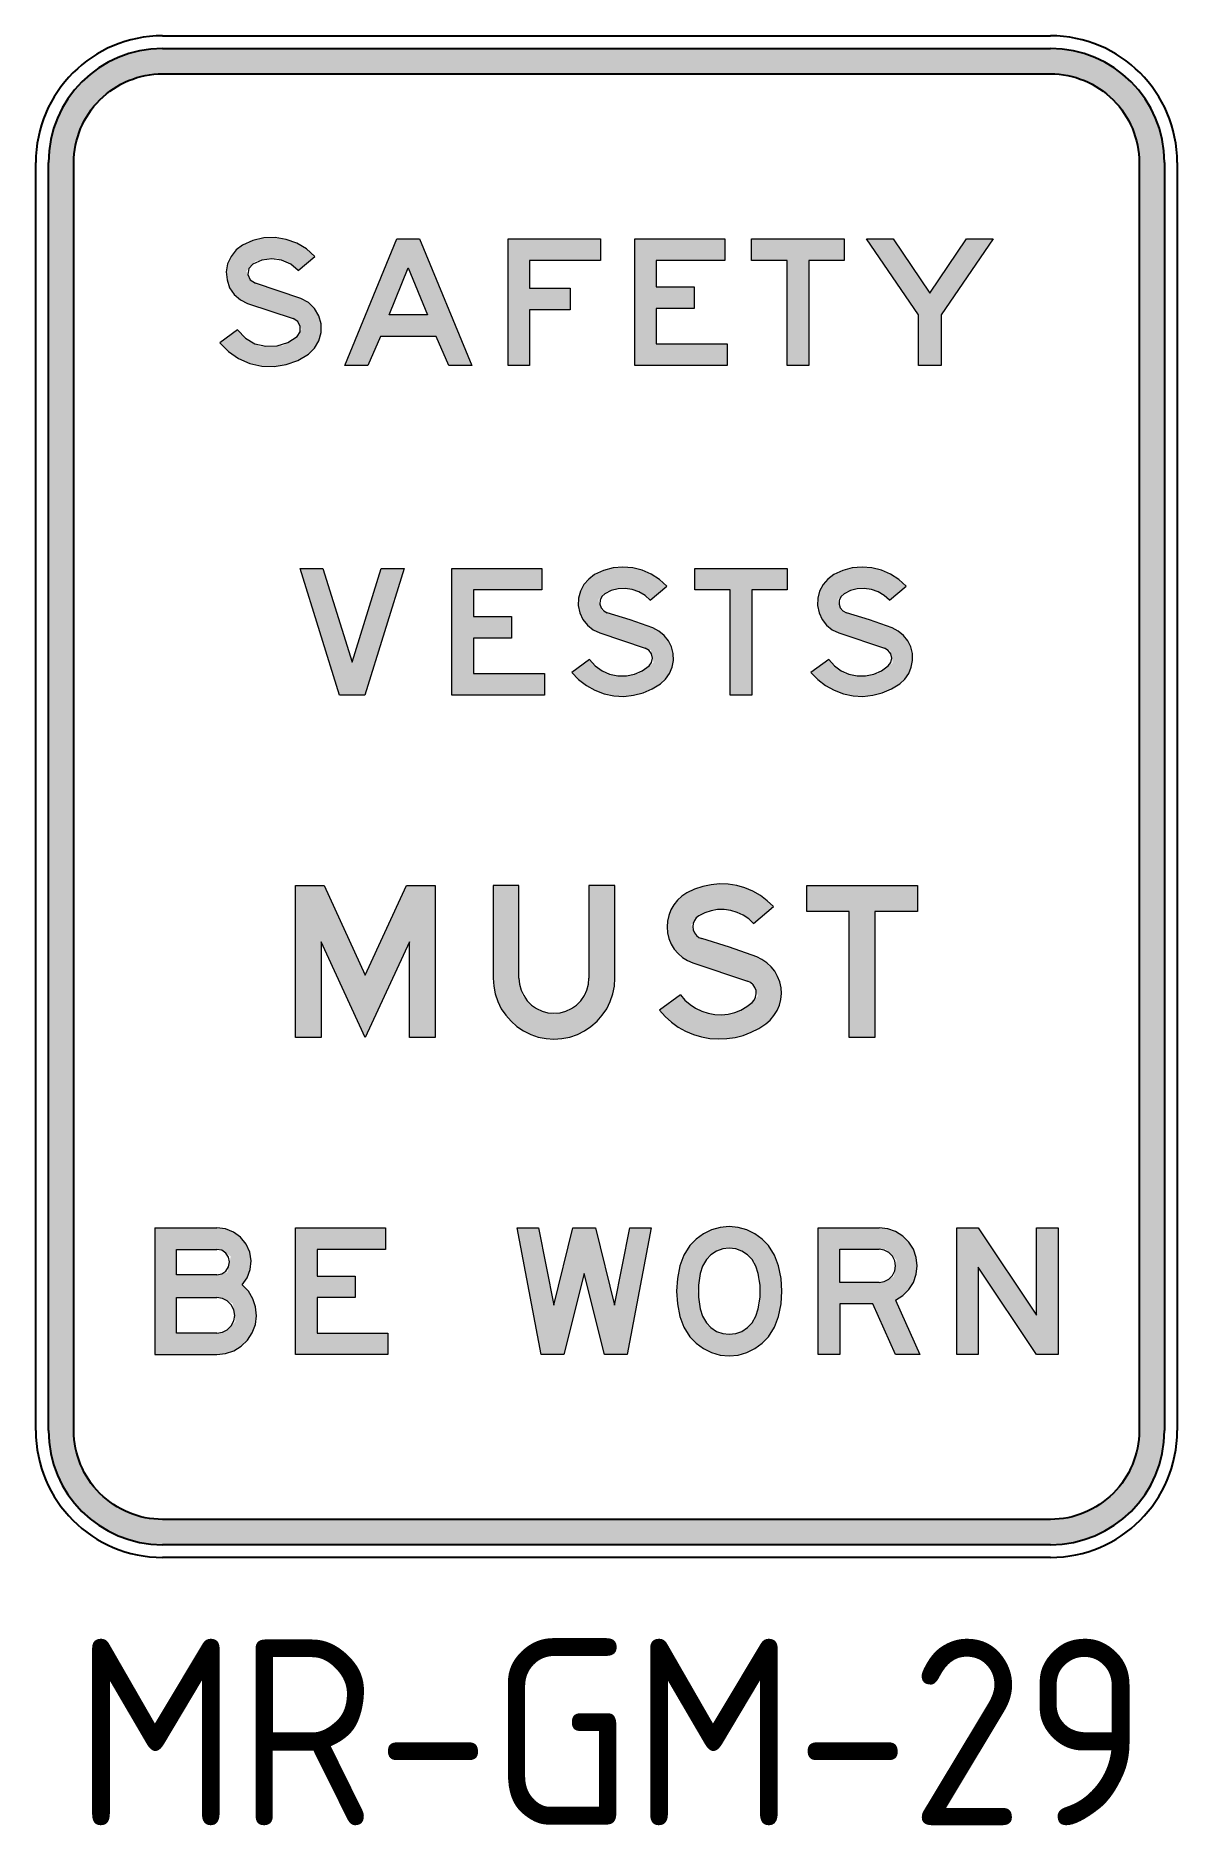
# Model space of a CAD drawing. Header units: millimetres. Extents: x 237.8 to 253.1, y 185.2 to 209.2.
import ezdxf
from ezdxf.enums import TextEntityAlignment as Align

# ---------------------------------------------------------------- set-up
doc = ezdxf.new("R2010")
doc.units = ezdxf.units.MM
doc.layers.add('L18', color=4, linetype='Continuous')
doc.layers.add('T25', color=1, linetype='Continuous')
doc.styles.add('iso', font='iso.shx')

msp = doc.modelspace()

# ---------------------------------------------------------------- hatches: boundary and pattern name
at = {"layer": 'L18'}
h = msp.add_hatch(color=256, dxfattribs=at)
edge = h.paths.add_edge_path(flags=16)
edge.add_line((252.631, 207.455), (252.631, 190.455))
edge.add_arc((251.441, 190.455), 1.19, -90, 0, ccw=False)
edge.add_line((251.441, 189.265), (239.541, 189.265))
edge.add_arc((239.541, 190.455), 1.19, 180, 270, ccw=False)
edge.add_line((238.351, 190.455), (238.351, 207.455))
edge.add_arc((239.541, 207.455), 1.19, 90, 180, ccw=False)
edge.add_line((239.541, 208.645), (251.441, 208.645))
edge.add_arc((251.441, 207.455), 1.19, 0, 90, ccw=False)
edge = h.paths.add_edge_path()
edge.add_line((251.441, 188.925), (239.541, 188.925))
edge.add_arc((239.541, 190.455), 1.53, 180, 270, ccw=False)
edge.add_line((238.011, 190.455), (238.011, 207.455))
edge.add_arc((239.541, 207.455), 1.53, 90, 180, ccw=False)
edge.add_line((239.541, 208.985), (251.441, 208.985))
edge.add_arc((251.441, 207.455), 1.53, 0, 90, ccw=False)
edge.add_line((252.971, 207.455), (252.971, 190.455))
edge.add_arc((251.441, 190.455), 1.53, -90, 0, ccw=False)
h = msp.add_hatch(color=256, dxfattribs=at)
h.paths.add_polyline_path([(240.404, 205.882), (240.439, 205.778), (240.501, 205.687), (240.584, 205.615), (240.68, 205.567), (241.342, 205.347), (241.405, 205.221), (241.343, 205.125), (241.153, 205), (240.844, 204.989), (240.65, 205.101), (240.546, 205.211), (240.308, 205.04), (240.423, 204.922), (240.56, 204.828), (240.709, 204.762), (240.872, 204.724), (241.036, 204.719), (241.199, 204.746), (241.354, 204.802), (241.496, 204.887), (241.579, 204.968), (241.637, 205.066), (241.667, 205.176), (241.667, 205.291), (241.635, 205.401), (241.576, 205.5), (241.496, 205.58), (241.394, 205.634), (240.725, 205.86), (240.663, 205.999), (240.789, 206.137), (241.077, 206.172), (241.258, 206.094), (241.359, 206.008), (241.581, 206.195), (241.469, 206.297), (241.341, 206.374), (241.199, 206.425), (241.049, 206.449), (240.899, 206.444), (240.752, 206.409), (240.613, 206.348), (240.525, 206.284), (240.458, 206.198), (240.412, 206.099), (240.394, 205.989)])
h.paths.add_polyline_path([(242.461, 205.125), (243.208, 205.125), (243.376, 204.735), (243.684, 204.735), (242.986, 206.433), (242.681, 206.433), (241.985, 204.735), (242.29, 204.735)])
h.paths.add_polyline_path([(242.579, 205.414), (242.833, 206.043), (243.09, 205.414)], flags=16)
h.paths.add_polyline_path([(244.459, 205.481), (245.002, 205.481), (245.002, 205.77), (244.459, 205.77), (244.459, 206.144), (245.412, 206.144), (245.412, 206.433), (244.171, 206.433), (244.171, 204.735), (244.459, 204.735)])
h.paths.add_polyline_path([(246.158, 205.5), (246.666, 205.5), (246.666, 205.789), (246.158, 205.789), (246.158, 206.144), (247.075, 206.144), (247.075, 206.433), (245.869, 206.433), (245.869, 204.735), (247.107, 204.735), (247.107, 205.024), (246.158, 205.024)])
h.paths.add_polyline_path([(247.913, 204.735), (248.201, 204.735), (248.201, 206.144), (248.678, 206.144), (248.678, 206.433), (247.436, 206.433), (247.436, 206.144), (247.913, 206.144)])
h.paths.add_polyline_path([(249.978, 205.415), (250.674, 206.434), (250.317, 206.434), (249.825, 205.704), (249.333, 206.434), (248.976, 206.434), (249.673, 205.415), (249.673, 204.735), (249.978, 204.735)])
h.paths.add_polyline_path([(249.049, 202.021), (248.917, 202.031), (248.786, 202.02), (248.659, 201.985), (248.538, 201.931), (248.459, 201.872), (248.394, 201.798), (248.348, 201.71), (248.322, 201.615), (248.319, 201.517), (248.34, 201.42), (248.381, 201.331), (248.441, 201.254), (248.518, 201.192), (248.606, 201.149), (249.291, 200.92), (249.329, 200.75), (249.13, 200.607), (248.913, 200.561), (248.687, 200.606), (248.546, 200.708), (248.47, 200.792), (248.232, 200.621), (248.322, 200.526), (248.427, 200.443), (248.543, 200.38), (248.667, 200.332), (248.797, 200.305), (248.928, 200.299), (249.06, 200.313), (249.188, 200.347), (249.309, 200.399), (249.421, 200.469), (249.488, 200.53), (249.542, 200.607), (249.577, 200.691), (249.594, 200.781), (249.591, 200.873), (249.569, 200.962), (249.529, 201.044), (249.472, 201.116), (249.401, 201.174), (249.32, 201.216), (249.015, 201.325), (248.641, 201.441), (248.587, 201.595), (248.703, 201.702), (248.897, 201.752), (249.087, 201.726), (249.214, 201.653), (249.285, 201.59), (249.506, 201.777), (249.409, 201.866), (249.298, 201.939), (249.177, 201.989)])
h.paths.add_polyline_path([(247.438, 201.726), (247.913, 201.726), (247.913, 202.015), (246.673, 202.015), (246.673, 201.726), (247.149, 201.726), (247.149, 200.315), (247.438, 200.315)])
h.paths.add_polyline_path([(245.332, 201.931), (245.252, 201.872), (245.187, 201.798), (245.141, 201.71), (245.116, 201.615), (245.113, 201.517), (245.133, 201.42), (245.175, 201.331), (245.235, 201.254), (245.311, 201.192), (245.4, 201.149), (246.085, 200.92), (246.122, 200.75), (245.923, 200.607), (245.706, 200.561), (245.48, 200.606), (245.339, 200.708), (245.263, 200.792), (245.025, 200.621), (245.116, 200.526), (245.221, 200.443), (245.336, 200.38), (245.46, 200.332), (245.59, 200.305), (245.722, 200.299), (245.853, 200.313), (245.982, 200.347), (246.102, 200.399), (246.215, 200.469), (246.281, 200.53), (246.335, 200.607), (246.37, 200.691), (246.388, 200.781), (246.385, 200.873), (246.362, 200.962), (246.323, 201.044), (246.266, 201.116), (246.194, 201.174), (246.113, 201.216), (245.809, 201.325), (245.434, 201.441), (245.381, 201.595), (245.497, 201.702), (245.69, 201.752), (245.881, 201.726), (246.007, 201.653), (246.078, 201.59), (246.299, 201.777), (246.202, 201.866), (246.091, 201.939), (245.971, 201.989), (245.842, 202.021), (245.711, 202.031), (245.579, 202.02), (245.452, 201.985)])
h.paths.add_polyline_path([(243.417, 202.015), (243.417, 200.315), (244.658, 200.315), (244.658, 200.605), (243.706, 200.605), (243.706, 201.081), (244.217, 201.081), (244.217, 201.369), (243.706, 201.369), (243.706, 201.726), (244.624, 201.726), (244.624, 202.015)])
h.paths.add_polyline_path([(242.777, 202.015), (242.472, 202.015), (242.08, 200.757), (241.69, 202.015), (241.384, 202.015), (241.911, 200.315), (242.25, 200.315)])
h.paths.add_polyline_path([(242.258, 196.561), (241.708, 197.765), (241.32, 197.765), (241.32, 195.725), (241.667, 195.725), (241.667, 197.01), (242.258, 195.725), (242.849, 197.01), (242.849, 195.725), (243.196, 195.725), (243.196, 197.765), (242.808, 197.765)])
h.paths.add_polyline_path([(243.972, 196.521), (243.979, 196.414), (243.999, 196.31), (244.034, 196.208), (244.081, 196.112), (244.141, 196.024), (244.211, 195.943), (244.291, 195.874), (244.38, 195.814), (244.476, 195.767), (244.576, 195.732), (244.68, 195.712), (244.787, 195.705), (244.894, 195.712), (244.998, 195.732), (245.1, 195.767), (245.195, 195.814), (245.283, 195.874), (245.364, 195.943), (245.434, 196.024), (245.494, 196.112), (245.54, 196.208), (245.575, 196.31), (245.596, 196.414), (245.602, 196.521), (245.602, 197.765), (245.256, 197.765), (245.256, 196.467), (245.206, 196.278), (245.028, 196.101), (244.787, 196.037), (244.546, 196.101), (244.369, 196.278), (244.318, 196.467), (244.318, 197.765), (243.972, 197.765)])
h.paths.add_polyline_path([(247.46, 196.454), (247.521, 196.284), (247.417, 196.165), (247.256, 196.073), (247.081, 196.029), (246.897, 196.036), (246.722, 196.092), (246.572, 196.194), (246.485, 196.296), (246.2, 196.092), (246.276, 196.008), (246.361, 195.933), (246.452, 195.866), (246.552, 195.811), (246.656, 195.767), (246.765, 195.734), (246.876, 195.714), (246.989, 195.706), (247.103, 195.71), (247.215, 195.726), (247.325, 195.754), (247.43, 195.795), (247.532, 195.846), (247.627, 195.909), (247.686, 195.96), (247.736, 196.02), (247.778, 196.088), (247.808, 196.16), (247.827, 196.237), (247.835, 196.315), (247.83, 196.393), (247.814, 196.47), (247.785, 196.544), (247.747, 196.613), (247.697, 196.674), (247.64, 196.728), (247.575, 196.772), (247.504, 196.806), (247.14, 196.937), (246.694, 197.075), (246.626, 197.235), (246.724, 197.37), (246.938, 197.439), (247.113, 197.441), (247.286, 197.39), (247.397, 197.315), (247.463, 197.255), (247.728, 197.48), (247.645, 197.559), (247.553, 197.628), (247.452, 197.686), (247.347, 197.73), (247.236, 197.762), (247.122, 197.78), (247.007, 197.784), (246.892, 197.774), (246.78, 197.75), (246.67, 197.713), (246.566, 197.663), (246.501, 197.619), (246.443, 197.566), (246.393, 197.504), (246.353, 197.437), (246.325, 197.363), (246.308, 197.286), (246.302, 197.207), (246.31, 197.128), (246.328, 197.051), (246.358, 196.978), (246.4, 196.912), (246.45, 196.85), (246.509, 196.799), (246.576, 196.756), (246.648, 196.725)])
h.paths.add_polyline_path([(248.175, 197.764), (248.175, 197.416), (248.742, 197.416), (248.742, 195.725), (249.09, 195.725), (249.09, 197.416), (249.661, 197.416), (249.661, 197.764)])
h.paths.add_polyline_path([(239.437, 193.174), (239.437, 191.475), (240.267, 191.475), (240.385, 191.487), (240.495, 191.526), (240.596, 191.587), (240.678, 191.67), (240.741, 191.768), (240.784, 191.878), (240.798, 191.996), (240.786, 192.113), (240.748, 192.223), (240.69, 192.324), (240.608, 192.409), (240.676, 192.505), (240.716, 192.615), (240.727, 192.732), (240.708, 192.847), (240.662, 192.955), (240.586, 193.047), (240.493, 193.117), (240.385, 193.159), (240.267, 193.174)])
h.paths.add_polyline_path([(240.315, 192.885), (240.455, 192.792), (240.408, 192.575), (240.267, 192.545), (239.725, 192.545), (239.725, 192.885)], flags=16)
h.paths.add_polyline_path([(240.319, 192.24), (240.482, 192.158), (240.519, 191.919), (240.381, 191.781), (240.267, 191.763), (239.725, 191.763), (239.725, 192.24)], flags=16)
h.paths.add_polyline_path([(241.323, 193.174), (241.323, 191.475), (242.562, 191.475), (242.562, 191.763), (241.612, 191.763), (241.612, 192.24), (242.121, 192.24), (242.121, 192.528), (241.612, 192.528), (241.612, 192.885), (242.529, 192.885), (242.529, 193.174)])
h.paths.add_polyline_path([(244.58, 193.175), (244.292, 193.175), (244.614, 191.475), (244.92, 191.475), (245.191, 192.562), (245.463, 191.475), (245.769, 191.475), (246.091, 193.175), (245.803, 193.175), (245.598, 192.137), (245.344, 193.175), (245.038, 193.175), (244.783, 192.137)])
h.paths.add_polyline_path([(246.527, 192.808), (246.474, 192.664), (246.442, 192.496), (246.431, 192.324), (246.442, 192.153), (246.474, 191.984), (246.527, 191.841), (246.609, 191.713), (246.693, 191.626), (246.791, 191.555), (246.899, 191.502), (247.015, 191.469), (247.136, 191.459), (247.257, 191.469), (247.373, 191.502), (247.481, 191.555), (247.579, 191.626), (247.663, 191.713), (247.745, 191.841), (247.798, 191.984), (247.83, 192.153), (247.841, 192.324), (247.83, 192.496), (247.798, 192.664), (247.745, 192.808), (247.663, 192.936), (247.579, 193.023), (247.481, 193.095), (247.373, 193.148), (247.257, 193.18), (247.136, 193.191), (247.015, 193.18), (246.899, 193.148), (246.791, 193.095), (246.693, 193.023), (246.609, 192.936)])
h.paths.add_polyline_path([(246.853, 192.789), (247.004, 192.886), (247.179, 192.908), (247.352, 192.845), (247.477, 192.713), (247.549, 192.492), (247.549, 192.158), (247.477, 191.937), (247.349, 191.802), (247.185, 191.742), (247.004, 191.761), (246.852, 191.862), (246.755, 192.03), (246.712, 192.325), (246.755, 192.619)], flags=16)
h.paths.add_polyline_path([(248.33, 191.475), (248.619, 191.475), (248.619, 192.155), (249.06, 192.155), (249.366, 191.475), (249.689, 191.475), (249.366, 192.206), (249.463, 192.265), (249.544, 192.347), (249.605, 192.443), (249.642, 192.552), (249.655, 192.664), (249.642, 192.778), (249.605, 192.886), (249.544, 192.982), (249.464, 193.064), (249.366, 193.125), (249.26, 193.162), (249.146, 193.175), (248.33, 193.175)])
h.paths.add_polyline_path([(248.619, 192.886), (249.233, 192.886), (249.379, 192.741), (249.344, 192.521), (249.193, 192.443), (248.619, 192.443)], flags=16)
h.paths.add_polyline_path([(250.187, 191.475), (250.475, 191.475), (250.475, 192.648), (251.257, 191.475), (251.545, 191.475), (251.545, 193.175), (251.257, 193.175), (251.257, 192.002), (250.475, 193.175), (250.187, 193.175)])

# ---------------------------------------------------------------- linework, layer by layer
for p, q in [((239.541, 209.155), (251.441, 209.155)), ((239.541, 208.985), (251.441, 208.985)), ((237.841, 190.455), (237.841, 207.455)), ((238.011, 190.455), (238.011, 207.455)), ((252.971, 207.455), (252.971, 190.455)), ((253.141, 207.455), (253.141, 190.455)), ((251.441, 188.925), (239.541, 188.925)), ((251.441, 188.755), (239.541, 188.755))]:
    msp.add_line(p, q, dxfattribs=at)
msp.add_lwpolyline([(252.631, 207.455), (252.631, 190.455, -0.414214), (251.441, 189.265), (239.541, 189.265, -0.414214), (238.351, 190.455), (238.351, 207.455, -0.414214), (239.541, 208.645), (251.441, 208.645, -0.414214)], format="xyb", close=True, dxfattribs=at)
at = {"layer": 'L18', "lineweight": 0}
for points in [[(241.359, 206.008), (241.581, 206.195), (241.469, 206.297), (241.341, 206.374), (241.199, 206.425), (241.049, 206.449), (240.899, 206.444), (240.752, 206.409), (240.613, 206.348), (240.525, 206.284), (240.458, 206.198), (240.412, 206.099), (240.394, 205.989), (240.404, 205.882), (240.439, 205.778), (240.501, 205.687), (240.584, 205.615), (240.68, 205.567), (241.292, 205.363)], [(241.985, 204.735), (242.681, 206.433), (242.986, 206.433), (243.684, 204.735), (243.376, 204.735), (243.208, 205.125), (242.461, 205.125), (242.29, 204.735), (241.985, 204.735), (241.985, 204.735)], [(244.171, 206.433), (245.412, 206.433), (245.412, 206.144), (244.459, 206.144), (244.459, 205.77), (245.002, 205.77), (245.002, 205.481), (244.459, 205.481), (244.459, 204.735), (244.171, 204.735), (244.171, 206.433), (244.171, 206.433)], [(245.869, 206.433), (247.075, 206.433), (247.075, 206.144), (246.158, 206.144), (246.158, 205.789), (246.666, 205.789), (246.666, 205.5), (246.158, 205.5), (246.158, 205.024), (247.107, 205.024), (247.107, 204.735), (245.869, 204.735), (245.869, 206.433), (245.869, 206.433)], [(247.436, 206.433), (248.678, 206.433), (248.678, 206.144), (248.201, 206.144), (248.201, 204.735), (247.913, 204.735), (247.913, 206.144), (247.436, 206.144), (247.436, 206.433), (247.436, 206.433)], [(248.976, 206.434), (249.333, 206.434), (249.825, 205.704), (250.317, 206.434), (250.674, 206.434), (249.978, 205.415), (249.978, 204.735), (249.673, 204.735), (249.673, 205.415), (248.976, 206.434), (248.976, 206.434)], [(240.749, 206.094), (240.696, 206.035), (240.683, 205.955), (240.715, 205.882), (240.784, 205.84)], [(241.359, 206.008), (241.258, 206.094), (241.135, 206.147), (241.004, 206.163), (240.872, 206.147), (240.749, 206.094)], [(240.308, 205.04), (240.423, 204.922), (240.56, 204.828), (240.709, 204.762), (240.872, 204.724), (241.036, 204.719), (241.199, 204.746), (241.354, 204.802), (241.496, 204.887), (241.579, 204.968), (241.637, 205.066), (241.667, 205.176), (241.667, 205.291), (241.635, 205.401), (241.576, 205.5), (241.496, 205.58), (241.394, 205.634), (240.784, 205.84)], [(242.833, 206.043), (243.09, 205.414), (242.579, 205.414), (242.833, 206.043), (242.833, 206.043)], [(241.343, 205.125), (241.383, 205.187), (241.386, 205.259), (241.354, 205.323), (241.292, 205.363)], [(240.546, 205.211), (240.308, 205.04)], [(240.546, 205.211), (240.65, 205.101), (240.779, 205.026), (240.926, 204.992), (241.076, 204.997), (241.218, 205.042), (241.343, 205.125)], [(241.384, 202.015), (241.69, 202.015), (242.08, 200.757), (242.472, 202.015), (242.777, 202.015), (242.25, 200.315), (241.911, 200.315), (241.384, 202.015), (241.384, 202.015)], [(243.417, 202.015), (244.624, 202.015), (244.624, 201.726), (243.706, 201.726), (243.706, 201.369), (244.217, 201.369), (244.217, 201.081), (243.706, 201.081), (243.706, 200.605), (244.658, 200.605), (244.658, 200.315), (243.417, 200.315), (243.417, 202.015), (243.417, 202.015)], [(246.078, 201.59), (246.299, 201.777), (246.202, 201.866), (246.091, 201.939), (245.971, 201.989), (245.842, 202.021), (245.711, 202.031), (245.579, 202.02), (245.452, 201.985), (245.332, 201.931), (245.252, 201.872), (245.187, 201.798), (245.141, 201.71), (245.116, 201.615), (245.113, 201.517), (245.133, 201.42), (245.175, 201.331), (245.235, 201.254), (245.311, 201.192), (245.4, 201.149), (246.01, 200.944)], [(246.673, 202.015), (247.913, 202.015), (247.913, 201.726), (247.438, 201.726), (247.438, 200.315), (247.149, 200.315), (247.149, 201.726), (246.673, 201.726), (246.673, 202.015), (246.673, 202.015)], [(249.285, 201.59), (249.506, 201.777), (249.409, 201.866), (249.298, 201.939), (249.177, 201.989), (249.049, 202.021), (248.917, 202.031), (248.786, 202.02), (248.659, 201.985), (248.538, 201.931), (248.459, 201.872), (248.394, 201.798), (248.348, 201.71), (248.322, 201.615), (248.319, 201.517), (248.34, 201.42), (248.381, 201.331), (248.441, 201.254), (248.518, 201.192), (248.606, 201.149), (249.217, 200.944)], [(245.468, 201.675), (245.428, 201.639), (245.404, 201.59), (245.401, 201.536), (245.419, 201.485), (245.454, 201.446), (245.501, 201.42)], [(246.078, 201.59), (246.007, 201.653), (245.925, 201.701), (245.834, 201.733), (245.741, 201.745), (245.646, 201.741), (245.554, 201.717), (245.468, 201.675)], [(248.675, 201.675), (248.635, 201.639), (248.611, 201.59), (248.608, 201.536), (248.625, 201.485), (248.66, 201.446), (248.708, 201.42)], [(249.285, 201.59), (249.214, 201.653), (249.131, 201.701), (249.041, 201.733), (248.947, 201.745), (248.852, 201.741), (248.76, 201.717), (248.675, 201.675)], [(245.025, 200.621), (245.116, 200.526), (245.221, 200.443), (245.336, 200.38), (245.46, 200.332), (245.59, 200.305), (245.722, 200.299), (245.853, 200.313), (245.982, 200.347), (246.102, 200.399), (246.215, 200.469), (246.281, 200.53), (246.335, 200.607), (246.37, 200.691), (246.388, 200.781), (246.385, 200.873), (246.362, 200.962), (246.323, 201.044), (246.266, 201.116), (246.194, 201.174), (246.113, 201.216), (245.809, 201.325), (245.501, 201.42)], [(248.232, 200.621), (248.322, 200.526), (248.427, 200.443), (248.543, 200.38), (248.667, 200.332), (248.797, 200.305), (248.928, 200.299), (249.06, 200.313), (249.188, 200.347), (249.309, 200.399), (249.421, 200.469), (249.488, 200.53), (249.542, 200.607), (249.577, 200.691), (249.594, 200.781), (249.591, 200.873), (249.569, 200.962), (249.529, 201.044), (249.472, 201.116), (249.401, 201.174), (249.32, 201.216), (249.015, 201.325), (248.708, 201.42)], [(246.061, 200.707), (246.096, 200.754), (246.109, 200.811), (246.096, 200.868), (246.061, 200.916), (246.01, 200.944)], [(249.268, 200.707), (249.303, 200.754), (249.315, 200.811), (249.303, 200.868), (249.268, 200.916), (249.217, 200.944)], [(245.263, 200.792), (245.025, 200.621)], [(245.263, 200.792), (245.339, 200.708), (245.431, 200.641), (245.533, 200.596), (245.644, 200.573), (245.757, 200.572), (245.868, 200.596), (245.971, 200.641), (246.061, 200.707)], [(248.47, 200.792), (248.232, 200.621)], [(248.47, 200.792), (248.546, 200.708), (248.638, 200.641), (248.74, 200.596), (248.851, 200.573), (248.963, 200.572), (249.074, 200.596), (249.177, 200.641), (249.268, 200.707)], [(241.32, 197.765), (241.708, 197.765), (242.258, 196.561), (242.808, 197.765), (243.196, 197.765), (243.196, 195.725), (242.849, 195.725), (242.849, 197.01), (242.258, 195.725), (241.667, 197.01), (241.667, 195.725), (241.32, 195.725), (241.32, 197.765), (241.32, 197.765)], [(244.318, 196.521), (244.318, 197.765), (243.972, 197.765)], [(243.972, 197.765), (243.972, 196.521), (243.979, 196.414), (243.999, 196.31), (244.034, 196.208), (244.081, 196.112), (244.141, 196.024), (244.211, 195.943), (244.291, 195.874), (244.38, 195.814), (244.476, 195.767), (244.576, 195.732), (244.68, 195.712), (244.787, 195.705), (244.894, 195.712), (244.998, 195.732), (245.1, 195.767), (245.195, 195.814), (245.283, 195.874), (245.364, 195.943), (245.434, 196.024), (245.494, 196.112), (245.54, 196.208), (245.575, 196.31), (245.596, 196.414), (245.602, 196.521), (245.602, 197.765), (245.256, 197.765), (245.256, 196.521)], [(247.463, 197.255), (247.728, 197.48), (247.645, 197.559), (247.553, 197.628), (247.452, 197.686), (247.347, 197.73), (247.236, 197.762), (247.122, 197.78), (247.007, 197.784), (246.892, 197.774), (246.78, 197.75), (246.67, 197.713), (246.566, 197.663), (246.501, 197.619), (246.443, 197.566), (246.393, 197.504), (246.353, 197.437), (246.325, 197.363), (246.308, 197.286), (246.302, 197.207), (246.31, 197.128), (246.328, 197.051), (246.358, 196.978), (246.4, 196.912), (246.45, 196.85), (246.509, 196.799), (246.576, 196.756), (246.648, 196.725), (247.382, 196.48)], [(248.175, 197.764), (249.661, 197.764), (249.661, 197.416), (249.09, 197.416), (249.09, 195.725), (248.742, 195.725), (248.742, 197.416), (248.175, 197.416), (248.175, 197.764), (248.175, 197.764)], [(247.463, 197.255), (247.397, 197.315), (247.324, 197.365), (247.243, 197.403), (247.158, 197.428), (247.07, 197.441), (246.981, 197.44), (246.894, 197.425), (246.809, 197.397), (246.729, 197.357)], [(246.729, 197.357), (246.695, 197.33), (246.67, 197.295), (246.654, 197.255), (246.649, 197.213), (246.654, 197.169), (246.671, 197.129), (246.696, 197.095), (246.73, 197.068), (246.77, 197.051)], [(246.2, 196.092), (246.276, 196.008), (246.361, 195.933), (246.452, 195.866), (246.552, 195.811), (246.656, 195.767), (246.765, 195.734), (246.876, 195.714), (246.989, 195.706), (247.103, 195.71), (247.215, 195.726), (247.325, 195.754), (247.43, 195.795), (247.532, 195.846), (247.627, 195.909), (247.686, 195.96), (247.736, 196.02), (247.778, 196.088), (247.808, 196.16), (247.827, 196.237), (247.835, 196.315), (247.83, 196.393), (247.814, 196.47), (247.785, 196.544), (247.747, 196.613), (247.697, 196.674), (247.64, 196.728), (247.575, 196.772), (247.504, 196.806), (247.14, 196.937), (246.77, 197.051)], [(244.318, 196.521), (244.326, 196.44), (244.347, 196.361), (244.382, 196.287), (244.428, 196.219), (244.486, 196.161), (244.553, 196.114), (244.627, 196.08), (244.706, 196.058), (244.787, 196.051), (244.868, 196.058), (244.948, 196.08), (245.022, 196.114), (245.088, 196.161), (245.146, 196.219), (245.194, 196.287), (245.227, 196.361), (245.249, 196.44), (245.256, 196.521)], [(247.443, 196.195), (247.471, 196.227), (247.49, 196.268), (247.499, 196.311), (247.496, 196.355), (247.481, 196.396), (247.456, 196.432), (247.422, 196.461), (247.382, 196.48)], [(246.485, 196.296), (246.2, 196.092)], [(246.485, 196.296), (246.543, 196.227), (246.611, 196.167), (246.686, 196.117), (246.767, 196.078), (246.853, 196.05), (246.941, 196.034), (247.031, 196.031), (247.122, 196.039), (247.21, 196.062), (247.293, 196.094), (247.371, 196.139), (247.443, 196.195)], [(239.437, 193.174), (239.437, 191.475), (240.267, 191.475), (240.385, 191.487), (240.495, 191.526), (240.596, 191.587), (240.678, 191.67), (240.741, 191.768), (240.784, 191.878), (240.798, 191.996), (240.786, 192.113), (240.748, 192.223), (240.69, 192.324), (240.608, 192.409)], [(239.437, 193.174), (240.267, 193.174)], [(240.608, 192.409), (240.676, 192.505), (240.716, 192.615), (240.727, 192.732), (240.708, 192.847), (240.662, 192.955), (240.586, 193.047), (240.493, 193.117), (240.385, 193.159), (240.267, 193.174)], [(241.323, 193.174), (242.529, 193.174), (242.529, 192.885), (241.612, 192.885), (241.612, 192.528), (242.121, 192.528), (242.121, 192.24), (241.612, 192.24), (241.612, 191.763), (242.562, 191.763), (242.562, 191.475), (241.323, 191.475), (241.323, 193.174), (241.323, 193.174)], [(244.292, 193.175), (244.58, 193.175), (244.783, 192.137), (245.038, 193.175), (245.344, 193.175), (245.598, 192.137), (245.803, 193.175), (246.091, 193.175), (245.769, 191.475), (245.463, 191.475), (245.191, 192.562), (244.92, 191.475), (244.614, 191.475), (244.292, 193.175), (244.292, 193.175)], [(247.136, 193.191), (247.015, 193.18), (246.899, 193.148), (246.791, 193.095), (246.693, 193.023), (246.609, 192.936)], [(247.663, 192.936), (247.579, 193.023), (247.481, 193.095), (247.373, 193.148), (247.257, 193.18), (247.136, 193.191)], [(249.366, 192.206), (249.689, 191.475), (249.366, 191.475), (249.06, 192.155), (248.619, 192.155), (248.619, 191.475), (248.33, 191.475), (248.33, 193.175)], [(248.33, 193.175), (249.146, 193.175)], [(249.655, 192.664), (249.642, 192.778), (249.605, 192.886), (249.544, 192.982), (249.464, 193.064), (249.366, 193.125), (249.26, 193.162), (249.146, 193.175)], [(250.187, 193.175), (250.475, 193.175), (251.257, 192.002), (251.257, 193.175), (251.545, 193.175), (251.545, 191.475), (251.257, 191.475), (250.475, 192.648), (250.475, 191.475), (250.187, 191.475), (250.187, 193.175), (250.187, 193.175)], [(240.267, 192.545), (239.725, 192.545), (239.725, 192.885)], [(239.725, 192.885), (240.267, 192.885)], [(240.439, 192.716), (240.425, 192.779), (240.389, 192.836), (240.333, 192.873), (240.267, 192.885)], [(246.609, 192.936), (246.527, 192.808), (246.474, 192.664)], [(247.136, 192.902), (247.049, 192.892), (246.965, 192.861), (246.891, 192.813), (246.83, 192.749)], [(247.442, 192.749), (247.382, 192.813), (247.307, 192.861), (247.223, 192.892), (247.136, 192.902)], [(247.798, 192.664), (247.745, 192.808), (247.663, 192.936)], [(249.146, 192.443), (248.619, 192.443), (248.619, 192.886)], [(248.619, 192.886), (249.146, 192.886)], [(249.366, 192.664), (249.356, 192.733), (249.324, 192.796), (249.276, 192.844), (249.213, 192.876), (249.146, 192.886)], [(240.267, 192.545), (240.333, 192.559), (240.389, 192.594), (240.425, 192.65), (240.439, 192.716)], [(246.474, 192.664), (246.442, 192.496), (246.431, 192.324), (246.442, 192.153), (246.474, 191.984)], [(246.83, 192.749), (246.778, 192.66), (246.746, 192.562)], [(247.526, 192.562), (247.494, 192.66), (247.442, 192.749)], [(247.798, 191.984), (247.83, 192.153), (247.841, 192.324), (247.83, 192.496), (247.798, 192.664)], [(249.146, 192.443), (249.213, 192.454), (249.276, 192.486), (249.324, 192.534), (249.356, 192.596), (249.366, 192.664)], [(249.366, 192.206), (249.463, 192.265), (249.544, 192.347), (249.605, 192.443), (249.642, 192.552), (249.655, 192.664)], [(246.746, 192.562), (246.723, 192.404), (246.723, 192.246), (246.746, 192.087)], [(247.526, 192.087), (247.549, 192.246), (247.549, 192.404), (247.526, 192.562)], [(240.267, 191.763), (239.725, 191.763), (239.725, 192.24)], [(239.725, 192.24), (240.267, 192.24)], [(240.507, 192), (240.495, 192.075), (240.462, 192.141), (240.408, 192.195), (240.342, 192.228), (240.267, 192.24)], [(240.267, 191.763), (240.342, 191.775), (240.408, 191.808), (240.462, 191.862), (240.495, 191.928), (240.507, 192)], [(246.474, 191.984), (246.527, 191.841), (246.609, 191.713)], [(246.746, 192.087), (246.778, 191.989), (246.83, 191.9)], [(247.442, 191.9), (247.494, 191.989), (247.526, 192.087)], [(247.663, 191.713), (247.745, 191.841), (247.798, 191.984)], [(246.609, 191.713), (246.693, 191.626), (246.791, 191.555), (246.899, 191.502), (247.015, 191.469), (247.136, 191.459), (247.257, 191.469), (247.373, 191.502), (247.481, 191.555), (247.579, 191.626), (247.663, 191.713)], [(246.83, 191.9), (246.891, 191.836), (246.965, 191.786), (247.049, 191.756), (247.136, 191.747)], [(247.136, 191.747), (247.223, 191.756), (247.307, 191.786), (247.382, 191.836), (247.442, 191.9)]]:
    msp.add_lwpolyline(points, dxfattribs=at)
at = {"layer": 'L18'}
for centre, radius, start, end in [((239.541, 207.455), 1.7, 90, 180), ((239.541, 207.455), 1.53, 90, 180), ((251.441, 207.455), 1.7, 0, 90), ((251.441, 207.455), 1.53, 0, 90), ((239.541, 190.455), 1.7, 180, 270), ((239.541, 190.455), 1.53, 180, 270), ((251.441, 190.455), 1.53, 270, 0), ((251.441, 190.455), 1.7, 270, 0)]:
    msp.add_arc(centre, radius, start, end, dxfattribs=at)

# ---------------------------------------------------------------- texts
at = {"layer": 'T25', "style": 'iso'}
msp.add_text('MR-GM-29', height=2.5, dxfattribs=at).set_placement((245.549, 185.165), align=Align.CENTER)

doc.saveas('drawing.dxf')
